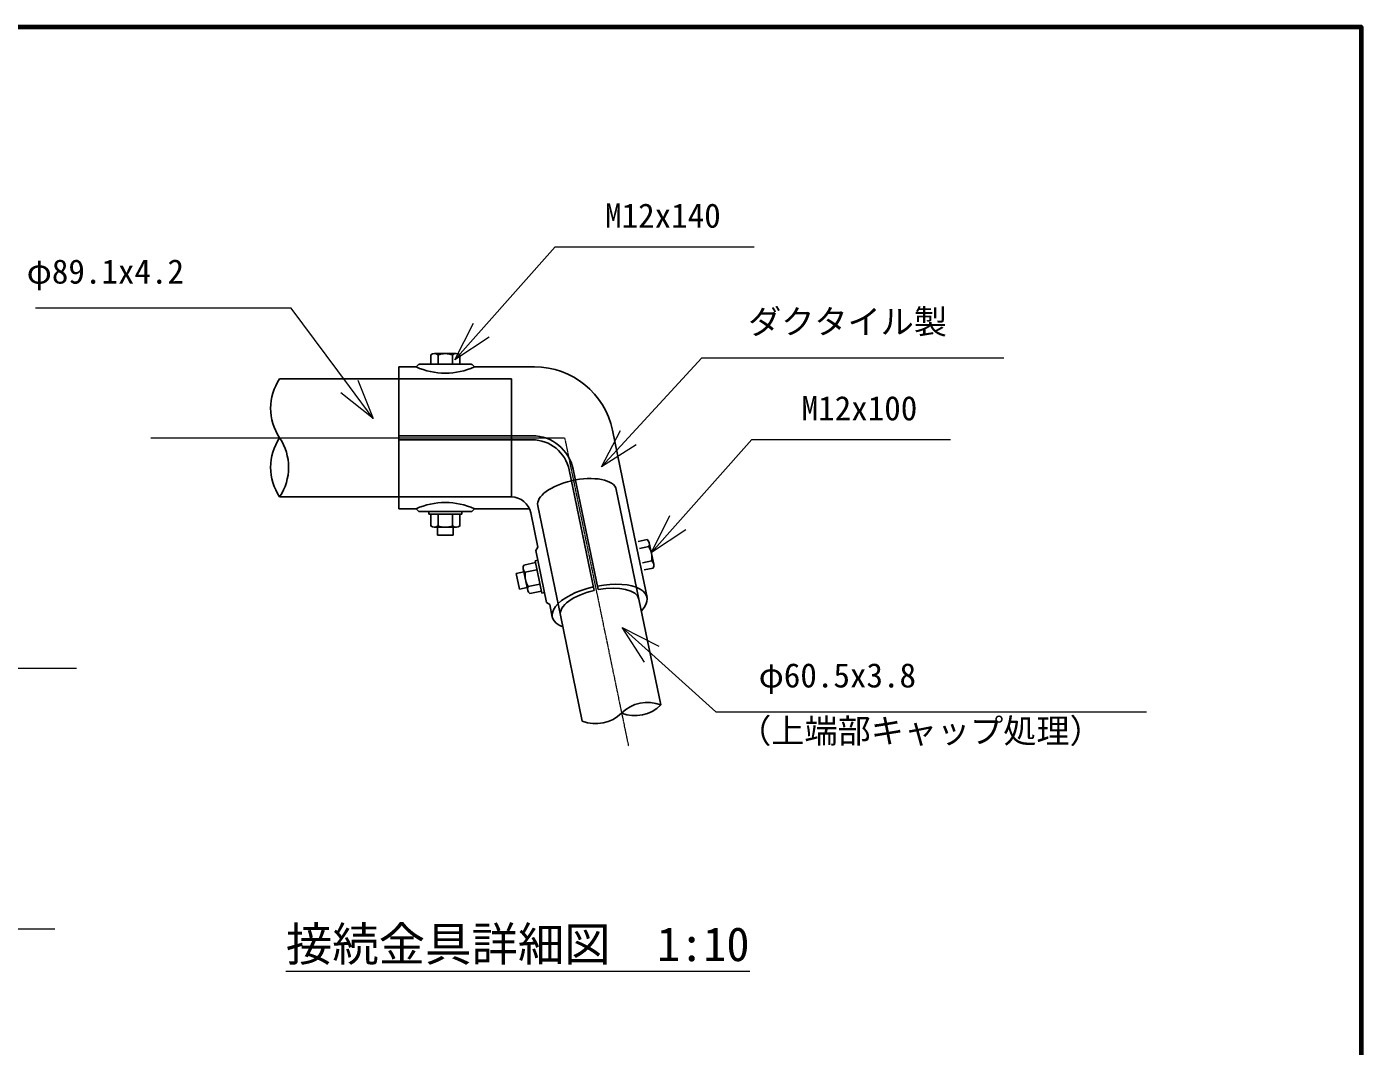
# Model space of a CAD drawing. Units: millimetres on the paper, enlarged 40 times, with parts at other scales. Extents: x 600 to 16200, y 600 to 11280.
# Drawn here: x 12173 to 16200, y 8204 to 11280 of the extents above; entities that cross this region are included whole.
import ezdxf
from ezdxf.enums import TextEntityAlignment as Align

# ---------------------------------------------------------------- set-up
doc = ezdxf.new("R2010")
doc.units = ezdxf.units.MM
doc.header["$LTSCALE"] = 40
doc.linetypes.add('USER1', pattern=[0.3, 0.2, -0.025, 0.05, -0.025])
for name, color, linetype, lineweight in [('D-BMK\u3000構造物基準線(中心線等)', 2, 'USER1', 13), ('D-STR-HTXT\u3000旗上げ', 7, 'Continuous', 13), ('D-STR-TXT\u3000文字列', 7, 'Continuous', 13), ('D-STR\u3000構造物外形線', 1, 'Continuous', 25), ('D-TTL', 7, 'Continuous', 70)]:
    doc.layers.add(name, color=color, linetype=linetype, lineweight=lineweight)
doc.styles.add('ＭＳ ゴシック', font='')
doc.styles.get('ＭＳ ゴシック').set_extended_font_data('MS Gothic')

msp = doc.modelspace()

# ---------------------------------------------------------------- linework, layer by layer
at = {"layer": 'D-BMK\u3000構造物基準線(中心線等)'}
for p, q in [((12547.08, 10039.75), (13795.9, 10039.75)), ((13795.9, 10039.75), (13988.23, 9111))]:
    msp.add_line(p, q, dxfattribs=at)
at = {"layer": 'D-STR-HTXT\u3000旗上げ'}
for p, q in [((13464.88, 10274.98), (13520.47, 10386.08)), ((13464.88, 10274.98), (13544.52, 10364.74)), ((13568.57, 10343.4), (13464.88, 10274.98)), ((13217.93, 10098.19), (13146.44, 10194.57)), ((13172.26, 10213.73), (13217.93, 10098.19)), ((13217.93, 10098.19), (13120.61, 10175.42)), ((13907.27, 9952.06), (13964.82, 10062.16)), ((13907.27, 9952.06), (13988.49, 10040.4)), ((14012.16, 10018.64), (13907.27, 9952.06)), ((14058.02, 9693.89), (14113.62, 9804.99)), ((14058.02, 9693.89), (14137.67, 9783.65)), ((14161.72, 9762.31), (14058.02, 9693.89)), ((14037.47, 9363.41), (13969.86, 9467.63)), ((13969.86, 9467.63), (14080.52, 9411.17)), ((13969.86, 9467.63), (14059, 9387.29))]:
    msp.add_line(p, q, dxfattribs=at)
for points in [[(13544.52, 10364.74), (13767.52, 10616.07), (14367.71, 10616.07)], [(13146.44, 10194.57), (12970.95, 10431.16), (12199.2, 10431.16)], [(13988.49, 10040.4), (14209.91, 10281.23), (15121.77, 10281.23)], [(14137.67, 9783.65), (14360.67, 10034.98), (14960.85, 10034.98)], [(14059, 9387.29), (14252.47, 9212.9), (15551.64, 9212.9)], [(10654.51, 9206.42), (10849.08, 9344.6), (12323.38, 9344.6)], [(10627.75, 8739.48), (10771.01, 8558.76), (12257.81, 8558.76)]]:
    msp.add_lwpolyline(points, dxfattribs=at)
at = {"layer": 'D-STR-TXT\u3000文字列'}
msp.add_line((12955.1, 8430.35), (14355.1, 8430.35), dxfattribs=at)
at = {"layer": 'D-STR\u3000構造物外形線'}
for p, q in [((13391.9, 10261.75), (13391.9, 10289.75)), ((13468.9, 10293.75), (13402.9, 10293.75)), ((13413.9, 10261.75), (13413.9, 10289.75)), ((13457.9, 10261.75), (13457.9, 10289.75)), ((13479.9, 10261.75), (13479.9, 10289.75)), ((13295.9, 10253.75), (13295.9, 9825.75)), ((13347.9, 10253.75), (13295.9, 10253.75)), ((13354.72, 10260.58), (13347.9, 10253.75)), ((13514.24, 10261.75), (13357.55, 10261.75)), ((13517.07, 10260.58), (13523.9, 10253.75)), ((13705.29, 10253.75), (13523.9, 10253.75)), ((13295.9, 10217.95), (12935.9, 10217.95)), ((13295.9, 10217.95), (13635.9, 10217.95)), ((13635.9, 10217.95), (13635.9, 9861.55)), ((13698.2, 10045.75), (13295.9, 10045.75)), ((13698.2, 10033.75), (13295.9, 10033.75)), ((14001.11, 9768.79), (13940.3, 10062.42)), ((13809.83, 9942.87), (13885.08, 9579.49)), ((13821.58, 9945.3), (13896.83, 9581.93)), ((13951.71, 9884.01), (14020.19, 9553.37)), ((13295.9, 9861.55), (12935.9, 9861.55)), ((13635.9, 9861.55), (13295.9, 9861.55)), ((13714.74, 9834.94), (13783.22, 9504.29)), ((13295.9, 9825.75), (13347.9, 9825.75)), ((13355.9, 9817.75), (13347.9, 9825.75)), ((13515.9, 9817.75), (13355.9, 9817.75)), ((13385.9, 9817.75), (13385.9, 9809.75)), ((13485.9, 9809.75), (13385.9, 9809.75)), ((13391.9, 9809.75), (13391.9, 9773.75)), ((13413.9, 9809.75), (13413.9, 9773.75)), ((13457.9, 9809.75), (13457.9, 9773.75)), ((13479.9, 9809.75), (13479.9, 9773.75)), ((13485.9, 9817.75), (13485.9, 9809.75)), ((13515.9, 9817.75), (13523.9, 9825.75)), ((13523.9, 9825.75), (13689.76, 9825.75)), ((13715.17, 9709.58), (13693.61, 9813.72)), ((13468.9, 9769.75), (13402.9, 9769.75)), ((13411.9, 9745.75), (13411.9, 9769.75)), ((13459.9, 9745.75), (13459.9, 9769.75)), ((14044.67, 9558.44), (14001.11, 9768.79)), ((13459.9, 9745.75), (13411.9, 9745.75)), ((13708.96, 9700.12), (13715.17, 9709.58)), ((14017.86, 9727.33), (14045.28, 9733.01)), ((14022.32, 9705.79), (14049.74, 9711.46)), ((14064.81, 9658.42), (14051.43, 9723.05)), ((13714.65, 9670.66), (13706.82, 9669.04)), ((13727.1, 9571.12), (13706.82, 9669.04)), ((13708.96, 9700.12), (13741.41, 9543.45)), ((14031.25, 9662.7), (14058.67, 9668.38)), ((13649.81, 9630.69), (13672.92, 9635.47)), ((13659.55, 9583.68), (13649.81, 9630.69)), ((13684.48, 9579.66), (13671.1, 9644.28)), ((13708.04, 9663.17), (13672.79, 9655.87)), ((13712.5, 9641.62), (13677.25, 9634.32)), ((14035.71, 9641.16), (14063.13, 9646.84)), ((13659.55, 9583.68), (13682.66, 9588.47)), ((13721.42, 9598.54), (13686.17, 9591.24)), ((13725.88, 9577), (13690.63, 9569.69)), ((13734.93, 9572.74), (13727.1, 9571.12)), ((14020.19, 9553.37), (14086.32, 9234.05)), ((13741.41, 9543.45), (13750.86, 9537.24)), ((13758.74, 9499.23), (13750.86, 9537.24)), ((13783.22, 9504.29), (13849.35, 9184.97))]:
    msp.add_line(p, q, dxfattribs=at)
for centre, radius, start, end in [((13402.9, 10276.63), 17.12, 50.03379, 129.96621), ((13435.9, 10231.25), 62.5, 69.39031, 110.60969), ((13468.9, 10276.63), 17.12, 50.03379, 129.96621), ((13435.9, 10448.82), 214, 245.71882, 294.28118), ((13357.55, 10257.75), 4, 90, 135), ((13514.24, 10257.75), 4, 45, 90), ((13705.29, 10013.75), 240, 11.7, 90), ((13068.79, 10128.85), 160, 146.16004, 213.83996), ((13068.79, 9950.65), 160, 146.16004, 213.83996), ((12803, 9950.65), 160, 326.16004, 33.83996), ((13698.2, 9919.75), 126, 11.7, 90), ((13698.2, 9919.75), 114, 11.7, 90), ((13435.9, 9630.68), 214, 65.71882, 114.28118), ((13634.85, 9801.55), 60, 11.7, 90), ((13402.9, 9786.88), 17.12, 230.03379, 309.96621), ((13435.9, 9832.25), 62.5, 249.39031, 290.60969), ((13468.9, 9786.88), 17.12, 230.03379, 309.96621), ((14034.66, 9719.57), 17.12, 331.73379, 51.66621), ((13996.92, 9678.06), 62.5, 351.09031, 32.30969), ((14048.04, 9654.95), 17.12, 331.73379, 51.66621), ((13687.87, 9647.76), 17.12, 151.73379, 231.66621), ((13738.99, 9624.64), 62.5, 171.09031, 212.30969), ((13701.25, 9583.13), 17.12, 151.73379, 231.66621), ((14045.57, 9131.68), 110, 68.23299, 134.96701), ((14008.62, 9311.67), 110, 248.23299, 314.96701), ((13890.09, 9287.33), 110, 248.23299, 314.96701)]:
    msp.add_arc(centre, radius, start, end, dxfattribs=at)
for centre, major_axis, start_param, end_param in [((13833.23, 9859.48), (-118.49, -24.54), 4.7619961, 6.2831854), ((13833.23, 9859.48), (118.49, 24.54), 6.2831853, 7.9035888), ((13901.7, 9528.83), (142.97, 29.61), 1.6119038, 3.7354881), ((13901.7, 9528.83), (142.97, 29.61), 5.6892899, 7.8128742), ((13901.7, 9528.83), (118.49, 24.54), 6.2831853, 7.8043745), ((13901.7, 9528.83), (118.49, 24.54), 1.6204034, 3.1415927)]:
    msp.add_ellipse(centre, major_axis=major_axis, ratio=0.438371, start_param=start_param, end_param=end_param, dxfattribs=at)
at = {"layer": 'D-TTL'}
msp.add_lwpolyline([(600, 600), (600, 11280), (16200, 11280), (16200, 600)], close=True, dxfattribs=at)

# ---------------------------------------------------------------- texts
at = {"layer": 'D-STR-HTXT\u3000旗上げ', "style": 'ＭＳ ゴシック'}
for s, p in [('M12x140', (13917.96, 10651.58)), ('φ89.1x4.2', (12172.8, 10482.92)), ('ダクタイル製', (14349.69, 10331.46)), ('M12x100', (14511.11, 10070.49)), ('φ60.5x3.8\u3000\u3000\u3000\u3000\u3000', (14381.59, 9264.66)), ('（上端部キャップ処理）', (14319.66, 9097.27))]:
    msp.add_text(s, height=73.31, dxfattribs=at).set_placement(p, align=Align.BOTTOM_LEFT)
at = {"layer": 'D-STR-TXT\u3000文字列', "style": 'ＭＳ ゴシック'}
msp.add_text('接続金具詳細図\u30001:10', height=102.6, dxfattribs=at).set_placement((12955.1, 8430.35), align=Align.BOTTOM_LEFT)

doc.saveas('drawing.dxf')
